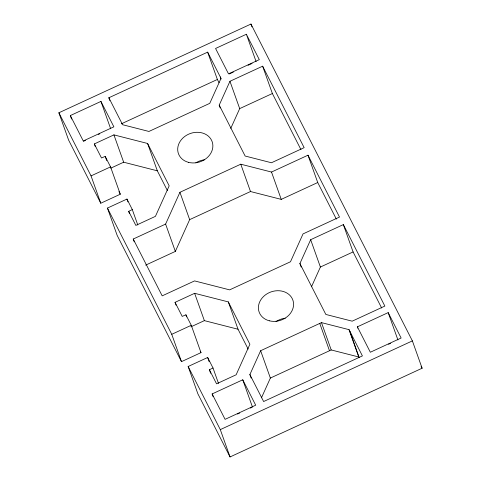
<?xml version="1.0" encoding="UTF-8"?>
<svg xmlns="http://www.w3.org/2000/svg" width="481" height="481" viewBox="0 0 481 481"><rect width="100%" height="100%" fill="white"/><g stroke="black" fill="none" stroke-linecap="round" stroke-linejoin="round"><path stroke-width="0.72" d="M165.608 224.08L179.924 192.304L240.771 164.195L271.512 172.048L307.99 155.201L339.508 217.057L303.03 233.91L290.482 261.76L229.635 289.869L194.558 280.91L162.187 295.863L133.231 239.033L165.608 224.08L175.343 251.413L145.665 265.121M219.204 105.135L229.954 81.283L262.638 66.186L304.148 147.655L271.458 162.758L245.136 156.03L219.204 105.135L220.202 107.936M175.343 251.413L189.658 219.637L250.505 191.528L281.247 199.381L317.725 182.533L307.99 155.201M230.778 128.379L239.688 108.616L272.372 93.518L262.638 66.186M249.886 374.573L260.636 350.721L321.482 322.619L349.032 329.653L362.403 355.904L263.624 401.533L249.886 374.573L251.136 378.078M299.916 263.552L310.66 239.7L343.35 224.603L384.854 306.078L352.17 321.176L325.841 314.448L299.916 263.552L301.16 267.057M261.466 397.817L270.37 378.054L331.217 349.952L358.766 356.986L349.032 329.653M311.49 286.796L320.394 267.033L353.084 251.936L343.35 224.603M128.692 211.351L132.293 209.554L126.954 199.068L107.437 208.081L117.172 235.413L181.481 361.646L200.998 352.633L191.264 325.3L185.919 314.815L182.209 316.396L175.048 302.345L194.631 293.302L228.307 301.906L249.886 344.264L236.141 374.777L216.558 383.82L209.397 369.769L213.005 367.977L207.66 357.485L188.149 366.498L197.883 393.831L230.038 456.95L422.114 368.224L412.379 340.891L250.962 24.05L58.886 112.776L68.621 140.109L100.776 203.229L120.286 194.216L110.552 166.883L105.213 156.391L101.497 157.978L94.342 143.927L113.925 134.878L147.595 143.482L169.18 185.846L155.429 216.354L135.846 225.403L128.692 211.351L129.437 213.45M70.328 115.566L100.938 101.425L113.877 126.828L83.267 140.963L70.328 115.566L71.579 119.072M108.862 97.763L207.642 52.134L221.019 78.379L209.77 103.343L148.924 131.451L122.595 124.723L108.862 97.763L109.86 100.565M246.368 34.247L215.572 48.473L228.511 73.87L259.307 59.644L246.368 34.247L256.102 61.58M83.46 141.324L85.504 140.386M98.425 134.415L99.783 133.784M121.32 123.839L217.376 79.467L207.642 52.134M229.323 73.948L233.339 72.09M248.07 65.29L252.086 63.432M100.776 203.229L91.041 175.896L110.552 166.883M110.828 168.14L123.659 162.211L157.329 170.815L167.448 190.674M181.481 361.646L171.753 334.313L191.264 325.3M190.861 326.87L204.365 320.635L238.041 329.238L248.154 349.092M212.145 393.933L242.755 379.798L255.694 405.194L225.09 419.336L212.145 393.933L213.143 396.735M357.389 326.839L388.185 312.614L401.13 338.017L370.334 352.242L357.389 326.839L357.888 328.24M237.524 414.039L239.562 413.101M250.445 408.068L251.81 407.443M388.546 344.276L390.554 343.35M230.038 456.95L220.304 429.617L412.379 340.891M421.091 366.215L422.114 368.224M272.372 93.518L300.95 149.615M317.725 182.533L336.363 219.12M353.084 251.936L381.661 308.032M217.376 79.467L219.041 82.732M118.951 191.588L120.286 194.216M200.33 351.322L200.998 352.633M58.886 112.776L91.041 175.896M107.437 208.081L171.753 334.313M188.149 366.498L220.304 429.617M388.185 312.614L397.919 339.947M250.962 24.05L251.96 26.852M349.759 331.078L359.241 357.708M310.66 239.7L320.394 267.033M271.512 172.048L281.247 199.381M321.482 322.619L331.217 349.952M319.757 323.412L329.491 350.745M229.954 81.283L239.688 108.616M220.292 76.96L221.044 79.064M240.771 164.195L250.505 191.528M260.636 350.721L270.37 378.054M228.307 301.906L238.041 329.238M179.924 192.304L189.658 219.637M242.755 379.798L252.489 407.13M147.595 143.482L157.329 170.815M194.631 293.302L204.365 320.635M213.005 367.977L218.494 383.393M207.66 357.485L209.157 361.694M209.397 369.769L210.648 373.274M185.919 314.815L186.67 316.913M175.048 302.345L176.046 305.152M113.925 134.878L123.659 162.211M100.938 101.425L110.666 128.758M132.293 209.554L137.788 224.976M126.954 199.068L127.952 201.87M105.213 156.391L106.71 160.6M133.231 239.033L134.229 241.841M94.342 143.927L95.34 146.729M276.004 321.627A17.899 14.977 -19.6 0 1 285.299 318.188M195.851 162.849A17.899 14.977 -19.6 0 1 204.593 159.764M269.336 320.803A17.899 14.977 -19.6 0 0 293.422 302.266A17.899 14.977 -19.6 0 0 265.205 295.063A17.899 14.977 -19.6 0 0 269.336 320.803M188.63 162.38A17.899 14.977 -19.6 0 0 212.71 143.849A17.899 14.977 -19.6 0 0 184.5 136.64A17.899 14.977 -19.6 0 0 188.63 162.38"/></g></svg>
